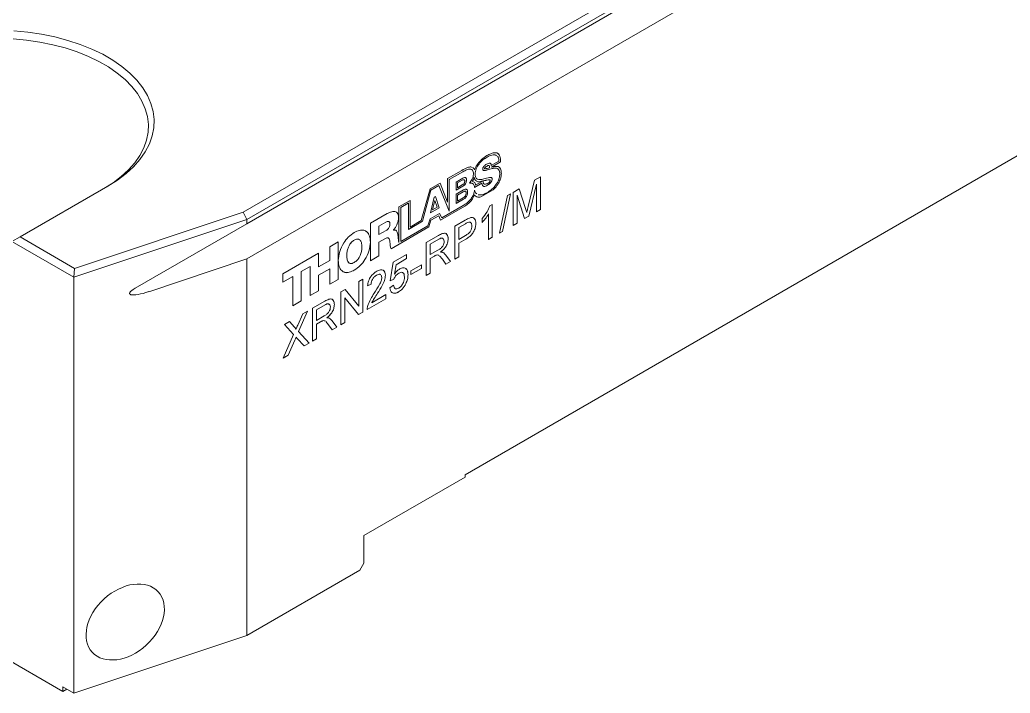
# Model space of a CAD drawing. Header units: millimetres. Extents: x 2 to 278, y 1 to 215.
# Drawn here: x 26.83 to 56.01, y 153.69 to 173.52 of the extents above; entities that cross this region are included whole.
import ezdxf

# ---------------------------------------------------------------- set-up
doc = ezdxf.new("R2010")
doc.units = ezdxf.units.MM

msp = doc.modelspace()

# ---------------------------------------------------------------- linework, layer by layer
at = {"color": 7, "linetype": 'Continuous', "lineweight": 18}
for p, q in [((33.413, 167.852), (65.402, 186.319)), ((65.538, 186.121), (33.517, 167.636)), ((65.538, 185.998), (33.517, 167.513)), ((65.538, 184.959), (33.517, 166.474)), ((39.949, 160.121), (59.107, 171.181)), ((40.946, 169.358), (40.721, 169.228)), ((40.731, 169.179), (40.995, 169.332)), ((40.731, 169.179), (40.995, 169.332)), ((40.995, 169.332), (40.995, 169.332)), ((39.858, 169.084), (39.435, 168.84)), ((39.479, 168.811), (39.884, 169.045)), ((39.48, 168.811), (39.884, 169.044)), ((40.229, 169.099), (40.23, 169.099)), ((40.666, 169.22), (40.671, 169.203)), ((40.721, 169.228), (40.721, 169.228)), ((40.731, 169.179), (40.731, 169.179)), ((39.214, 168.712), (38.918, 168.541)), ((39.435, 168.151), (39.214, 168.712)), ((39.435, 168.151), (39.214, 168.712)), ((39.435, 168.84), (39.435, 168.151)), ((39.479, 167.88), (39.479, 168.811)), ((39.479, 168.811), (39.48, 168.811)), ((39.48, 167.88), (39.48, 168.811)), ((39.685, 168.741), (39.886, 168.857)), ((39.685, 168.499), (39.685, 168.741)), ((39.869, 168.794), (39.729, 168.713)), ((39.869, 168.794), (39.729, 168.713)), ((39.729, 168.713), (39.729, 168.574)), ((39.729, 168.713), (39.729, 168.713)), ((39.729, 168.713), (39.729, 168.574)), ((40.083, 168.709), (40.147, 168.71)), ((40.193, 168.75), (40.168, 168.762)), ((40.168, 168.762), (40.168, 168.762)), ((40.222, 168.883), (40.222, 168.883)), ((40.231, 168.584), (40.447, 168.708)), ((40.231, 168.584), (40.447, 168.708)), ((40.479, 168.773), (40.261, 168.647)), ((40.447, 168.708), (40.447, 168.708)), ((40.479, 168.773), (40.479, 168.773)), ((40.485, 168.774), (40.485, 168.774)), ((41.809, 168.022), (41.995, 168.796)), ((42.053, 168.681), (41.829, 167.733)), ((42.053, 168.681), (41.829, 167.733)), ((41.995, 168.796), (42.171, 168.898)), ((42.053, 167.862), (42.053, 168.681)), ((42.053, 168.681), (42.053, 168.681)), ((42.171, 168.898), (42.171, 167.93)), ((42.171, 168.898), (42.171, 167.93)), ((29.424, 168.618), (26.837, 167.125)), ((38.918, 168.541), (38.66, 167.604)), ((38.693, 167.584), (38.945, 168.502)), ((38.693, 167.584), (38.945, 168.502)), ((38.945, 168.502), (39.174, 168.635)), ((38.945, 168.502), (39.174, 168.634)), ((38.945, 168.502), (38.945, 168.502)), ((39.174, 168.635), (39.174, 168.634)), ((39.174, 168.634), (39.48, 167.88)), ((39.886, 168.615), (39.685, 168.499)), ((39.886, 168.615), (39.685, 168.499)), ((39.685, 168.384), (39.908, 168.512)), ((39.895, 168.453), (39.728, 168.357)), ((39.895, 168.453), (39.728, 168.356)), ((39.729, 168.574), (39.869, 168.655)), ((39.729, 168.574), (39.729, 168.574)), ((40.261, 168.647), (40.261, 168.647)), ((40.418, 168.301), (40.781, 168.511)), ((40.418, 168.301), (40.781, 168.511)), ((40.781, 168.511), (40.781, 168.511)), ((41.293, 168.391), (41.056, 167.287)), ((41.292, 168.391), (41.056, 167.287)), ((41.204, 168.34), (41.293, 168.391)), ((41.365, 168.433), (41.543, 168.536)), ((41.365, 167.465), (41.365, 168.433)), ((41.543, 168.536), (41.73, 167.965)), ((41.543, 168.536), (41.73, 167.965)), ((38.328, 168.201), (38.003, 168.013)), ((38.053, 167.987), (38.278, 168.117)), ((38.053, 167.987), (38.279, 168.117)), ((38.278, 168.117), (38.279, 168.117)), ((38.279, 168.117), (38.279, 167.345)), ((38.328, 167.413), (38.328, 168.201)), ((38.328, 167.413), (38.328, 168.201)), ((39.044, 168.296), (38.931, 167.831)), ((39.059, 168.2), (38.991, 167.92)), ((39.059, 168.2), (38.991, 167.92)), ((39.044, 168.296), (39.079, 168.316)), ((39.124, 167.996), (39.059, 168.2)), ((39.059, 168.2), (39.059, 168.2)), ((39.079, 168.316), (39.188, 167.98)), ((39.079, 168.316), (39.188, 167.98)), ((39.435, 168.151), (39.435, 168.151)), ((39.685, 168.384), (39.685, 168.105)), ((39.908, 168.234), (39.685, 168.105)), ((39.908, 168.234), (39.685, 168.105)), ((39.728, 168.357), (39.728, 168.177)), ((39.728, 168.357), (39.728, 168.356)), ((39.728, 168.356), (39.728, 168.177)), ((39.728, 168.177), (39.895, 168.274)), ((39.728, 168.177), (39.728, 168.177)), ((40.228, 168.367), (40.228, 168.367)), ((40.418, 168.301), (40.418, 168.301)), ((40.967, 167.236), (41.204, 168.34)), ((41.705, 167.662), (41.483, 168.352)), ((41.483, 168.352), (41.483, 167.533)), ((41.483, 168.352), (41.483, 167.533)), ((41.483, 168.352), (41.483, 168.352)), ((28.446, 166.197), (33.413, 167.852)), ((33.413, 167.852), (33.517, 167.636)), ((37.161, 167.527), (37.651, 167.81)), ((38.003, 168.013), (38.002, 166.958)), ((38.053, 166.989), (38.053, 167.987)), ((38.053, 166.989), (38.053, 167.987)), ((38.053, 167.987), (38.053, 167.987)), ((39.198, 167.818), (38.919, 167.657)), ((39.188, 167.98), (38.931, 167.831)), ((39.188, 167.98), (38.931, 167.831)), ((38.991, 167.92), (39.124, 167.996)), ((38.991, 167.92), (38.991, 167.92)), ((39.188, 167.98), (39.188, 167.98)), ((39.263, 167.686), (39.198, 167.818)), ((39.263, 167.686), (39.198, 167.818)), ((39.23, 167.615), (39.945, 168.028)), ((39.23, 167.615), (39.945, 168.028)), ((39.895, 168.051), (39.263, 167.686)), ((39.945, 168.028), (39.945, 168.028)), ((40.645, 167.049), (40.645, 167.804)), ((40.645, 167.804), (40.645, 167.804)), ((40.683, 168.039), (40.752, 168.079)), ((40.752, 168.079), (40.752, 167.111)), ((40.752, 168.079), (40.752, 167.112)), ((41.768, 167.844), (41.768, 167.844)), ((42.171, 167.93), (42.053, 167.862)), ((42.171, 167.93), (42.053, 167.862)), ((42.171, 167.93), (42.171, 167.93)), ((33.517, 167.636), (28.418, 165.936)), ((33.517, 167.513), (30.227, 165.614)), ((33.517, 167.636), (33.517, 167.513)), ((37.161, 166.421), (37.161, 167.527)), ((37.611, 167.557), (37.411, 167.442)), ((37.611, 167.557), (37.411, 167.442)), ((38.279, 167.345), (38.693, 167.584)), ((38.279, 167.345), (38.693, 167.584)), ((38.66, 167.604), (38.328, 167.413)), ((38.693, 167.584), (38.693, 167.584)), ((38.919, 167.657), (38.853, 167.451)), ((38.886, 167.417), (38.943, 167.613)), ((38.886, 167.417), (38.943, 167.613)), ((38.943, 167.613), (39.175, 167.747)), ((38.943, 167.613), (39.175, 167.747)), ((38.943, 167.613), (38.943, 167.613)), ((39.175, 167.747), (39.23, 167.615)), ((39.175, 167.747), (39.175, 167.747)), ((39.263, 167.686), (39.263, 167.686)), ((39.646, 167.44), (39.954, 167.618)), ((39.964, 167.513), (39.764, 167.397)), ((39.964, 167.512), (39.764, 167.397)), ((40.06, 167.56), (40.06, 167.56)), ((40.269, 167.522), (40.269, 167.522)), ((40.452, 167.549), (40.452, 167.664)), ((41.483, 167.533), (41.365, 167.465)), ((41.483, 167.533), (41.365, 167.465)), ((41.483, 167.533), (41.483, 167.533)), ((41.829, 167.733), (41.705, 167.662)), ((41.829, 167.733), (41.705, 167.662)), ((41.829, 167.733), (41.829, 167.733)), ((37.411, 167.442), (37.411, 167.193)), ((37.411, 167.442), (37.411, 167.192)), ((37.411, 167.442), (37.411, 167.442)), ((37.411, 167.192), (37.622, 167.314)), ((38.886, 167.417), (37.77, 166.772)), ((38.886, 167.417), (37.77, 166.772)), ((37.837, 167.329), (37.837, 167.326)), ((37.837, 167.329), (37.837, 167.326)), ((37.837, 167.329), (37.837, 167.329)), ((37.837, 167.326), (37.837, 167.326)), ((38.853, 167.451), (38.053, 166.989)), ((38.328, 167.413), (38.328, 167.413)), ((38.886, 167.417), (38.886, 167.417)), ((39.646, 166.473), (39.646, 167.44)), ((39.764, 167.397), (39.764, 167.05)), ((39.764, 167.397), (39.764, 167.397)), ((39.764, 167.397), (39.764, 167.05)), ((41.056, 167.287), (40.967, 167.236)), ((41.056, 167.287), (40.967, 167.236)), ((41.056, 167.287), (41.056, 167.287)), ((26.837, 167.125), (26.598, 166.987)), ((28.418, 165.936), (26.598, 166.987)), ((26.837, 167.125), (28.446, 166.197)), ((35.962, 166.835), (36.213, 166.98)), ((36.213, 166.98), (36.213, 165.874)), ((36.213, 166.98), (36.213, 165.874)), ((37.16, 166.973), (37.16, 166.973)), ((37.411, 167.193), (37.411, 167.192)), ((37.601, 167.078), (37.411, 166.968)), ((37.601, 167.078), (37.411, 166.968)), ((37.411, 166.968), (37.411, 166.565)), ((37.411, 166.968), (37.411, 166.566)), ((37.411, 166.968), (37.411, 166.968)), ((38.002, 166.958), (38.002, 166.958)), ((38.053, 166.989), (38.053, 166.989)), ((38.807, 166.957), (39.171, 167.166)), ((38.807, 165.989), (38.807, 166.957)), ((39.175, 167.057), (38.926, 166.913)), ((39.175, 167.057), (38.926, 166.913)), ((39.452, 167.068), (39.452, 167.068)), ((39.764, 167.05), (39.966, 167.166)), ((39.969, 167.056), (39.764, 166.938)), ((39.969, 167.056), (39.764, 166.938)), ((39.764, 167.05), (39.764, 167.05)), ((39.764, 166.938), (39.764, 166.541)), ((39.764, 166.938), (39.764, 166.541)), ((39.764, 166.938), (39.764, 166.938)), ((40.752, 167.112), (40.645, 167.05)), ((40.752, 167.111), (40.645, 167.049)), ((40.752, 167.112), (40.752, 167.111)), ((34.584, 166.04), (35.632, 166.645)), ((35.632, 166.645), (35.632, 166.242)), ((35.632, 166.644), (35.632, 166.242)), ((35.962, 166.432), (35.962, 166.835)), ((38.926, 166.913), (38.926, 166.603)), ((38.926, 166.913), (38.926, 166.603)), ((38.926, 166.913), (38.926, 166.913)), ((38.926, 166.603), (39.15, 166.732)), ((39.23, 166.679), (39.23, 166.679)), ((30.628, 165.511), (33.517, 166.474)), ((33.517, 166.474), (33.517, 155.385)), ((35.632, 166.242), (35.962, 166.432)), ((37.411, 166.566), (37.161, 166.421)), ((37.411, 166.565), (37.161, 166.421)), ((37.411, 166.566), (37.411, 166.565)), ((37.744, 165.834), (37.83, 166.38)), ((37.83, 166.38), (38.227, 166.609)), ((38.227, 166.485), (37.917, 166.306)), ((38.227, 166.485), (37.917, 166.306)), ((38.227, 166.609), (38.227, 166.485)), ((38.227, 166.609), (38.227, 166.485)), ((38.227, 166.485), (38.227, 166.485)), ((38.926, 166.603), (38.926, 166.603)), ((39.047, 166.561), (38.926, 166.491)), ((39.047, 166.561), (38.926, 166.491)), ((38.926, 166.491), (38.926, 166.057)), ((38.926, 166.491), (38.926, 166.057)), ((38.926, 166.491), (38.926, 166.491)), ((39.105, 166.59), (39.105, 166.59)), ((39.281, 166.466), (39.199, 166.565)), ((39.385, 166.322), (39.281, 166.466)), ((39.383, 166.588), (39.521, 166.401)), ((39.383, 166.588), (39.521, 166.401)), ((39.521, 166.401), (39.385, 166.322)), ((39.521, 166.401), (39.385, 166.322)), ((39.521, 166.401), (39.521, 166.401)), ((39.764, 166.541), (39.646, 166.473)), ((39.764, 166.541), (39.646, 166.473)), ((39.764, 166.541), (39.764, 166.541)), ((28.446, 166.197), (28.418, 165.936)), ((35.382, 166.252), (35.122, 166.102)), ((35.382, 166.252), (35.122, 166.102)), ((35.122, 166.102), (35.122, 165.244)), ((35.122, 166.102), (35.122, 165.244)), ((35.122, 166.102), (35.122, 166.102)), ((35.382, 165.394), (35.382, 166.252)), ((35.382, 166.252), (35.382, 166.252)), ((35.632, 166.242), (35.632, 166.242)), ((35.962, 166.184), (35.632, 165.994)), ((35.962, 166.184), (35.632, 165.994)), ((35.962, 165.729), (35.962, 166.184)), ((35.962, 166.184), (35.962, 166.184)), ((37.917, 166.306), (37.875, 166.031)), ((37.917, 166.306), (37.875, 166.031)), ((37.917, 166.306), (37.917, 166.306)), ((37.994, 166.053), (37.994, 166.053)), ((38.356, 166.125), (38.668, 166.305)), ((38.668, 166.193), (38.356, 166.014)), ((38.668, 166.193), (38.356, 166.014)), ((38.356, 166.014), (38.356, 166.125)), ((38.668, 166.305), (38.668, 166.193)), ((38.668, 166.305), (38.668, 166.193)), ((38.668, 166.193), (38.668, 166.193)), ((38.926, 166.057), (38.807, 165.989)), ((38.926, 166.057), (38.807, 165.989)), ((38.926, 166.057), (38.926, 166.057)), ((28.418, 153.686), (28.418, 165.936)), ((34.584, 165.792), (34.584, 166.04)), ((34.871, 165.957), (34.584, 165.792)), ((34.871, 165.957), (34.584, 165.792)), ((34.871, 165.099), (34.871, 165.957)), ((34.871, 165.957), (34.871, 165.957)), ((35.632, 165.994), (35.632, 165.538)), ((35.632, 165.994), (35.632, 165.538)), ((35.632, 165.994), (35.632, 165.994)), ((36.213, 165.874), (35.962, 165.729)), ((36.213, 165.874), (35.962, 165.729)), ((36.213, 165.874), (36.213, 165.874)), ((36.82, 165.809), (36.938, 165.877)), ((36.82, 165.087), (36.82, 165.809)), ((36.938, 165.877), (36.938, 164.909)), ((36.938, 165.877), (36.938, 164.909)), ((37.344, 166), (37.344, 166)), ((37.496, 165.931), (37.482, 165.994)), ((37.604, 165.995), (37.604, 165.995)), ((37.851, 165.883), (37.744, 165.834)), ((37.851, 165.883), (37.744, 165.834)), ((37.851, 165.883), (37.851, 165.883)), ((37.875, 166.031), (37.875, 166.031)), ((38.27, 166.011), (38.27, 166.01)), ((35.632, 165.538), (35.382, 165.394)), ((35.632, 165.538), (35.382, 165.394)), ((35.632, 165.538), (35.632, 165.538)), ((36.293, 165.505), (36.418, 165.577)), ((36.293, 164.537), (36.293, 165.505)), ((36.418, 165.577), (36.82, 165.087)), ((36.418, 165.577), (36.819, 165.087)), ((37.185, 165.735), (37.077, 165.685)), ((37.185, 165.734), (37.077, 165.685)), ((37.185, 165.735), (37.185, 165.734)), ((37.733, 165.629), (37.84, 165.703)), ((37.993, 165.506), (37.993, 165.506)), ((38.206, 165.747), (38.206, 165.747)), ((35.122, 165.244), (34.871, 165.099)), ((35.122, 165.244), (34.871, 165.099)), ((35.122, 165.244), (35.122, 165.244)), ((35.455, 165.021), (35.818, 165.231)), ((36.813, 164.837), (36.411, 165.328)), ((36.411, 165.328), (36.411, 164.605)), ((36.411, 165.328), (36.411, 164.605)), ((36.411, 165.328), (36.411, 165.328)), ((37.615, 165.3), (37.067, 164.984)), ((37.615, 165.3), (37.067, 164.984)), ((37.205, 165.187), (37.615, 165.424)), ((37.205, 165.188), (37.205, 165.187)), ((37.371, 165.463), (37.371, 165.463)), ((37.615, 165.424), (37.615, 165.3)), ((37.615, 165.424), (37.615, 165.3)), ((37.615, 165.3), (37.615, 165.3)), ((35.309, 164.937), (35.043, 164.335)), ((35.309, 164.937), (35.043, 164.335)), ((35.165, 164.854), (35.309, 164.937)), ((35.455, 164.053), (35.455, 165.021)), ((35.823, 165.122), (35.573, 164.978)), ((35.823, 165.122), (35.573, 164.978)), ((35.573, 164.978), (35.573, 164.668)), ((35.573, 164.978), (35.573, 164.978)), ((35.573, 164.978), (35.573, 164.667)), ((36.099, 165.132), (36.1, 165.132)), ((36.938, 164.909), (36.813, 164.837)), ((36.938, 164.909), (36.813, 164.837)), ((36.819, 165.087), (36.82, 165.087)), ((36.938, 164.909), (36.938, 164.909)), ((34.632, 164.546), (34.775, 164.629)), ((34.775, 164.629), (34.921, 164.468)), ((34.775, 164.629), (34.921, 164.468)), ((35.019, 164.524), (35.165, 164.854)), ((35.573, 164.667), (35.798, 164.797)), ((35.573, 164.668), (35.573, 164.667)), ((35.694, 164.626), (35.573, 164.556)), ((35.694, 164.626), (35.573, 164.556)), ((35.752, 164.655), (35.752, 164.655)), ((35.928, 164.531), (35.846, 164.629)), ((35.877, 164.744), (35.877, 164.744)), ((36.031, 164.653), (36.168, 164.465)), ((36.031, 164.653), (36.168, 164.465)), ((36.411, 164.605), (36.293, 164.537)), ((36.411, 164.605), (36.293, 164.537)), ((36.411, 164.605), (36.411, 164.605)), ((34.899, 164.253), (34.632, 164.546)), ((34.964, 164.401), (34.965, 164.401)), ((35.043, 164.335), (35.352, 163.994)), ((35.043, 164.335), (35.352, 163.994)), ((35.043, 164.335), (35.043, 164.335)), ((35.573, 164.556), (35.573, 164.121)), ((35.573, 164.556), (35.573, 164.122)), ((35.573, 164.556), (35.573, 164.556)), ((36.033, 164.387), (35.928, 164.531)), ((36.168, 164.465), (36.033, 164.387)), ((36.168, 164.465), (36.033, 164.387)), ((36.168, 164.465), (36.168, 164.465)), ((34.589, 163.554), (34.899, 164.253)), ((34.932, 164.085), (34.734, 163.637)), ((34.932, 164.085), (34.734, 163.637)), ((34.971, 164.174), (34.971, 164.174)), ((35.21, 163.912), (35.006, 164.136)), ((35.573, 164.122), (35.455, 164.053)), ((35.573, 164.121), (35.455, 164.053)), ((35.573, 164.122), (35.573, 164.121)), ((35.352, 163.994), (35.21, 163.912)), ((35.352, 163.994), (35.21, 163.912)), ((35.352, 163.994), (35.352, 163.994)), ((34.734, 163.637), (34.589, 163.554)), ((34.734, 163.637), (34.59, 163.554)), ((34.734, 163.637), (34.734, 163.637)), ((36.967, 158.331), (39.949, 160.052)), ((39.949, 160.052), (39.949, 160.121)), ((36.967, 157.515), (36.967, 158.331)), ((33.517, 155.385), (36.847, 157.308)), ((36.847, 157.308), (36.967, 157.515)), ((28.095, 153.734), (25.011, 155.514)), ((33.517, 155.385), (28.418, 153.686)), ((28.095, 153.872), (28.418, 153.686)), ((28.095, 153.734), (28.095, 153.872)), ((28.214, 153.803), (28.095, 153.734))]:
    msp.add_line(p, q, dxfattribs=at)
at = {"color": 7, "linetype": 'Continuous', "lineweight": 18, "flags": 128}
for points in [[(26.652, 173.19), (27.065, 173.153), (27.47, 173.094), (27.865, 173.014), (28.245, 172.914), (28.609, 172.795), (28.952, 172.658), (29.273, 172.503), (29.568, 172.333), (29.836, 172.148), (30.074, 171.949), (30.28, 171.74), (30.453, 171.52), (30.591, 171.292), (30.693, 171.058), (30.758, 170.82), (30.787, 170.579), (30.777, 170.338), (30.73, 170.099), (30.647, 169.862), (30.526, 169.631), (30.371, 169.407), (30.181, 169.192), (29.959, 168.988), (29.706, 168.796), (29.424, 168.618)], [(29.304, 168.549), (29.576, 168.721), (29.82, 168.906), (30.034, 169.102), (30.217, 169.31), (30.367, 169.525), (30.482, 169.748), (30.563, 169.976), (30.608, 170.207), (30.617, 170.439), (30.59, 170.671), (30.527, 170.9), (30.429, 171.126), (30.296, 171.345), (30.129, 171.557), (29.931, 171.759), (29.701, 171.95), (29.443, 172.129), (29.158, 172.293), (28.849, 172.442), (28.518, 172.574), (28.168, 172.689), (27.802, 172.785), (27.422, 172.862), (27.031, 172.919), (26.633, 172.955)]]:
    msp.add_lwpolyline(points, dxfattribs=at)
at = {"color": 7, "linetype": 'Continuous', "lineweight": 18}
msp.add_ellipse((30.628, 165.65), major_axis=(0.565, 0.199), ratio=0.218403, start_param=2.279454, end_param=4.635649, dxfattribs=at)
msp.add_ellipse((29.936, 155.782), major_axis=(0.973, 0.89), ratio=0.697943, dxfattribs=at)
for points, knots in [([(40.995, 169.332), (40.994, 169.364), (40.993, 169.432), (40.971, 169.525), (40.924, 169.585), (40.861, 169.607), (40.791, 169.604), (40.7, 169.577), (40.633, 169.541), (40.596, 169.521)], [0, 0, 0, 0, 0.136964, 0.287336, 0.447788, 0.553573, 0.675424, 0.821486, 1, 1, 1, 1]), ([(40.995, 169.332), (40.994, 169.364), (40.993, 169.432), (40.97, 169.523), (40.935, 169.578), (40.903, 169.588), (40.898, 169.59)], [0, 0, 0, 0, 0.285814, 0.599606, 0.934434, 1, 1, 1, 1]), ([(40.596, 169.521), (40.543, 169.486), (40.448, 169.424), (40.337, 169.297), (40.268, 169.189), (40.242, 169.127), (40.23, 169.099)], [0, 0, 0, 0, 0.370413, 0.659867, 0.84661, 1, 1, 1, 1]), ([(40.247, 168.972), (40.248, 168.998), (40.251, 169.049), (40.284, 169.155), (40.36, 169.279), (40.475, 169.397), (40.558, 169.451), (40.6, 169.478)], [0, 0, 0, 0, 0.134679, 0.257286, 0.494977, 0.745543, 1, 1, 1, 1]), ([(40.247, 168.972), (40.248, 168.998), (40.251, 169.049), (40.284, 169.155), (40.36, 169.279), (40.476, 169.397), (40.558, 169.451), (40.6, 169.478)], [0, 0, 0, 0, 0.134679, 0.257286, 0.494977, 0.745543, 1, 1, 1, 1]), ([(40.581, 169.267), (40.556, 169.25), (40.519, 169.225), (40.484, 169.173), (40.474, 169.142), (40.473, 169.127), (40.472, 169.119)], [0, 0, 0, 0, 0.508339, 0.744846, 0.865693, 1, 1, 1, 1]), ([(40.721, 169.228), (40.721, 169.238), (40.72, 169.258), (40.712, 169.279), (40.697, 169.293), (40.672, 169.3), (40.632, 169.293), (40.599, 169.276), (40.581, 169.267)], [0, 0, 0, 0, 0.13742, 0.258595, 0.373661, 0.490016, 0.737396, 1, 1, 1, 1]), ([(40.6, 169.478), (40.647, 169.501), (40.739, 169.546), (40.838, 169.551), (40.874, 169.522), (40.881, 169.517)], [0, 0, 0, 0, 0.4601065, 0.894331, 1, 1, 1, 1]), ([(40.6, 169.478), (40.647, 169.501), (40.739, 169.546), (40.838, 169.551), (40.874, 169.522), (40.881, 169.516)], [0, 0, 0, 0, 0.4601065, 0.894331, 1, 1, 1, 1]), ([(40.721, 169.228), (40.721, 169.238), (40.72, 169.258), (40.711, 169.279), (40.7, 169.291), (40.69, 169.294), (40.687, 169.294)], [0, 0, 0, 0, 0.315482, 0.593671, 0.857835, 1, 1, 1, 1]), ([(40.905, 169.499), (40.917, 169.482), (40.941, 169.444), (40.945, 169.388), (40.946, 169.358)], [0, 0, 0, 0, 0.473572, 1, 1, 1, 1]), ([(40.158, 169.17), (40.147, 169.176), (40.111, 169.196), (40.002, 169.16), (39.912, 169.113), (39.858, 169.084)], [0, 0, 0, 0, 0.140842, 0.478368, 1, 1, 1, 1]), ([(39.884, 169.044), (39.922, 169.065), (39.994, 169.105), (40.082, 169.126), (40.139, 169.115), (40.172, 169.088), (40.194, 169.042), (40.196, 168.998), (40.197, 168.975)], [0, 0, 0, 0, 0.2596133, 0.5042935, 0.6194949, 0.734392, 0.8575073, 1, 1, 1, 1]), ([(39.884, 169.045), (39.922, 169.065), (39.995, 169.106), (40.081, 169.125), (40.132, 169.118), (40.147, 169.105), (40.152, 169.101)], [0, 0, 0, 0, 0.38735, 0.75242, 0.924304, 1, 1, 1, 1]), ([(40.197, 168.975), (40.195, 168.95), (40.191, 168.901), (40.155, 168.804), (40.111, 168.745), (40.083, 168.709)], [0, 0, 0, 0, 0.284663, 0.559152, 1, 1, 1, 1]), ([(40.23, 169.099), (40.22, 169.121), (40.208, 169.15), (40.183, 169.159), (40.177, 169.161)], [0, 0, 0, 0, 0.780747, 1, 1, 1, 1]), ([(40.229, 169.099), (40.22, 169.121), (40.208, 169.15), (40.182, 169.159), (40.177, 169.161)], [0, 0, 0, 0, 0.780747, 1, 1, 1, 1]), ([(40.317, 168.827), (40.315, 168.828), (40.297, 168.83), (40.275, 168.856), (40.25, 168.903), (40.248, 168.948), (40.247, 168.972)], [0, 0, 0, 0, 0.040742, 0.336437, 0.647045, 1, 1, 1, 1]), ([(40.5, 168.831), (40.466, 168.823), (40.398, 168.808), (40.32, 168.817), (40.274, 168.855), (40.251, 168.903), (40.248, 168.948), (40.247, 168.972)], [0, 0, 0, 0, 0.281262, 0.550865, 0.689312, 0.834742, 1, 1, 1, 1]), ([(40.472, 169.119), (40.474, 169.111), (40.476, 169.093), (40.503, 169.077), (40.587, 169.089), (40.665, 169.114), (40.723, 169.133)], [0, 0, 0, 0, 0.080263, 0.164107, 0.382413, 1, 1, 1, 1]), ([(40.492, 169.085), (40.493, 169.085), (40.507, 169.074), (40.59, 169.095), (40.667, 169.117), (40.723, 169.133)], [0, 0, 0, 0, 0.009084, 0.267876, 1, 1, 1, 1]), ([(40.521, 169.145), (40.521, 169.146), (40.521, 169.147), (40.522, 169.149), (40.525, 169.153), (40.534, 169.164), (40.559, 169.186), (40.582, 169.2), (40.598, 169.211)], [0, 0, 0, 0, 0.01741, 0.036526, 0.058712, 0.147402, 0.41052, 1, 1, 1, 1]), ([(40.521, 169.145), (40.521, 169.145), (40.521, 169.147), (40.522, 169.149), (40.525, 169.153), (40.534, 169.164), (40.559, 169.185), (40.582, 169.2), (40.599, 169.211)], [0, 0, 0, 0, 0.01741, 0.036526, 0.058712, 0.147402, 0.41052, 1, 1, 1, 1]), ([(40.674, 169.162), (40.649, 169.155), (40.608, 169.144), (40.563, 169.131), (40.539, 169.128), (40.528, 169.129), (40.522, 169.135), (40.521, 169.142), (40.521, 169.145)], [0, 0, 0, 0, 0.449122, 0.734077, 0.826997, 0.895061, 0.948104, 1, 1, 1, 1]), ([(40.529, 169.13), (40.529, 169.13), (40.526, 169.131), (40.522, 169.135), (40.521, 169.142), (40.521, 169.145)], [0, 0, 0, 0, 0.08299, 0.546507, 1, 1, 1, 1]), ([(40.974, 168.99), (40.971, 168.946), (40.965, 168.863), (40.91, 168.729), (40.827, 168.609), (40.719, 168.504), (40.639, 168.453), (40.597, 168.427)], [0, 0, 0, 0, 0.202997, 0.380347, 0.554846, 0.771411, 1, 1, 1, 1]), ([(40.598, 169.211), (40.607, 169.215), (40.622, 169.223), (40.641, 169.23), (40.655, 169.231), (40.66, 169.226), (40.661, 169.224)], [0, 0, 0, 0, 0.374154, 0.658985, 0.881167, 1, 1, 1, 1]), ([(40.599, 169.211), (40.607, 169.215), (40.622, 169.223), (40.641, 169.229), (40.655, 169.231), (40.66, 169.226), (40.661, 169.224)], [0, 0, 0, 0, 0.374154, 0.658985, 0.881167, 1, 1, 1, 1]), ([(40.671, 169.203), (40.672, 169.196), (40.674, 169.183), (40.674, 169.169), (40.674, 169.162)], [0, 0, 0, 0, 0.517445, 1, 1, 1, 1]), ([(40.723, 169.133), (40.758, 169.14), (40.826, 169.155), (40.91, 169.144), (40.966, 169.088), (40.971, 169.024), (40.974, 168.99)], [0, 0, 0, 0, 0.283784, 0.553722, 0.762442, 1, 1, 1, 1]), ([(40.723, 169.133), (40.758, 169.141), (40.824, 169.158), (40.878, 169.142), (40.904, 169.135)], [0, 0, 0, 0, 0.537549, 1, 1, 1, 1]), ([(40.737, 169.18), (40.736, 169.18), (40.734, 169.179), (40.732, 169.179), (40.731, 169.179)], [0, 0, 0, 0, 0.558105, 1, 1, 1, 1]), ([(41.019, 168.995), (41.018, 169.03), (41.015, 169.096), (40.981, 169.166), (40.922, 169.202), (40.838, 169.205), (40.773, 169.189), (40.737, 169.18)], [0, 0, 0, 0, 0.208194, 0.382385, 0.547555, 0.757629, 1, 1, 1, 1]), ([(40.781, 168.511), (40.819, 168.551), (40.891, 168.629), (40.967, 168.763), (41.012, 168.889), (41.017, 168.959), (41.019, 168.995)], [0, 0, 0, 0, 0.297719, 0.573978, 0.78468, 1, 1, 1, 1]), ([(40.781, 168.511), (40.819, 168.551), (40.891, 168.629), (40.967, 168.763), (41.012, 168.889), (41.017, 168.959), (41.019, 168.995)], [0, 0, 0, 0, 0.297719, 0.573978, 0.78468, 1, 1, 1, 1]), ([(41.019, 168.995), (41.017, 169.03), (41.014, 169.095), (40.984, 169.163), (40.951, 169.18), (40.937, 169.187)], [0, 0, 0, 0, 0.4107086, 0.7543409, 1, 1, 1, 1]), ([(39.943, 168.767), (39.943, 168.775), (39.941, 168.791), (39.931, 168.806), (39.914, 168.811), (39.893, 168.807), (39.877, 168.799), (39.869, 168.794)], [0, 0, 0, 0, 0.210866, 0.389596, 0.561335, 0.77364, 1, 1, 1, 1]), ([(39.931, 168.802), (39.931, 168.803), (39.927, 168.808), (39.914, 168.81), (39.893, 168.807), (39.877, 168.799), (39.869, 168.794)], [0, 0, 0, 0, 0.039953, 0.310066, 0.64398, 1, 1, 1, 1]), ([(39.869, 168.655), (39.878, 168.661), (39.898, 168.674), (39.92, 168.699), (39.934, 168.724), (39.942, 168.746), (39.943, 168.759), (39.943, 168.767)], [0, 0, 0, 0, 0.263178, 0.536223, 0.679634, 0.829867, 1, 1, 1, 1]), ([(39.886, 168.857), (39.901, 168.864), (39.93, 168.879), (39.963, 168.875), (39.981, 168.855), (39.99, 168.83), (39.991, 168.808), (39.992, 168.796)], [0, 0, 0, 0, 0.262638, 0.514536, 0.654613, 0.812515, 1, 1, 1, 1]), ([(39.992, 168.796), (39.991, 168.781), (39.989, 168.752), (39.972, 168.707), (39.948, 168.668), (39.918, 168.637), (39.896, 168.622), (39.886, 168.615)], [0, 0, 0, 0, 0.233634, 0.429534, 0.609083, 0.811503, 1, 1, 1, 1]), ([(39.992, 168.796), (39.991, 168.781), (39.989, 168.752), (39.972, 168.707), (39.947, 168.669), (39.918, 168.637), (39.896, 168.622), (39.886, 168.615)], [0, 0, 0, 0, 0.233634, 0.429534, 0.609083, 0.811503, 1, 1, 1, 1]), ([(39.972, 168.863), (39.975, 168.861), (39.983, 168.853), (39.99, 168.83), (39.991, 168.808), (39.992, 168.796)], [0, 0, 0, 0, 0.182432, 0.556202, 1, 1, 1, 1]), ([(40.083, 168.709), (40.106, 168.712), (40.149, 168.717), (40.195, 168.688), (40.223, 168.642), (40.228, 168.604), (40.231, 168.584)], [0, 0, 0, 0, 0.285153, 0.557728, 0.774206, 1, 1, 1, 1]), ([(40.168, 168.762), (40.181, 168.783), (40.204, 168.822), (40.216, 168.863), (40.222, 168.883)], [0, 0, 0, 0, 0.531692, 1, 1, 1, 1]), ([(40.168, 168.762), (40.181, 168.783), (40.204, 168.822), (40.216, 168.863), (40.222, 168.883)], [0, 0, 0, 0, 0.531692, 1, 1, 1, 1]), ([(40.261, 168.647), (40.258, 168.666), (40.252, 168.704), (40.231, 168.733), (40.215, 168.74), (40.212, 168.741)], [0, 0, 0, 0, 0.44899, 0.892911, 1, 1, 1, 1]), ([(40.261, 168.647), (40.258, 168.666), (40.253, 168.704), (40.231, 168.733), (40.215, 168.74), (40.212, 168.741)], [0, 0, 0, 0, 0.44899, 0.892911, 1, 1, 1, 1]), ([(40.222, 168.883), (40.226, 168.852), (40.231, 168.805), (40.262, 168.787), (40.273, 168.781)], [0, 0, 0, 0, 0.64159, 1, 1, 1, 1]), ([(40.289, 168.768), (40.292, 168.766), (40.328, 168.737), (40.385, 168.75), (40.436, 168.762)], [0, 0, 0, 0, 0.08983, 1, 1, 1, 1]), ([(40.289, 168.768), (40.293, 168.766), (40.329, 168.737), (40.385, 168.75), (40.436, 168.762)], [0, 0, 0, 0, 0.08983, 1, 1, 1, 1]), ([(40.436, 168.762), (40.444, 168.764), (40.458, 168.768), (40.472, 168.772), (40.479, 168.773)], [0, 0, 0, 0, 0.55694, 1, 1, 1, 1]), ([(40.436, 168.762), (40.444, 168.764), (40.458, 168.768), (40.473, 168.771), (40.479, 168.773)], [0, 0, 0, 0, 0.55694, 1, 1, 1, 1]), ([(40.447, 168.708), (40.449, 168.69), (40.452, 168.656), (40.473, 168.622), (40.507, 168.609), (40.555, 168.618), (40.591, 168.637), (40.611, 168.648)], [0, 0, 0, 0, 0.210708, 0.385024, 0.548448, 0.756707, 1, 1, 1, 1]), ([(40.501, 168.691), (40.498, 168.696), (40.484, 168.715), (40.484, 168.749), (40.485, 168.774)], [0, 0, 0, 0, 0.226406, 1, 1, 1, 1]), ([(40.485, 168.774), (40.533, 168.785), (40.598, 168.799), (40.666, 168.809), (40.681, 168.803), (40.684, 168.802)], [0, 0, 0, 0, 0.716843, 0.959157, 1, 1, 1, 1]), ([(40.485, 168.774), (40.534, 168.786), (40.599, 168.801), (40.667, 168.807), (40.687, 168.802), (40.691, 168.798), (40.692, 168.795), (40.692, 168.792), (40.692, 168.791)], [0, 0, 0, 0, 0.664568, 0.889211, 0.957686, 0.973941, 0.987622, 1, 1, 1, 1]), ([(40.57, 168.684), (40.56, 168.681), (40.541, 168.677), (40.518, 168.68), (40.501, 168.689), (40.485, 168.716), (40.485, 168.749), (40.485, 168.774)], [0, 0, 0, 0, 0.198373, 0.356661, 0.48918, 0.610042, 1, 1, 1, 1]), ([(40.749, 168.83), (40.748, 168.839), (40.746, 168.858), (40.72, 168.88), (40.636, 168.874), (40.558, 168.849), (40.5, 168.831)], [0, 0, 0, 0, 0.089597, 0.178615, 0.397079, 1, 1, 1, 1]), ([(40.692, 168.791), (40.691, 168.785), (40.688, 168.772), (40.681, 168.754), (40.67, 168.738), (40.655, 168.721), (40.633, 168.706), (40.604, 168.693), (40.582, 168.687), (40.57, 168.684)], [0, 0, 0, 0, 0.105866, 0.200197, 0.290612, 0.387171, 0.541966, 0.742417, 1, 1, 1, 1]), ([(40.61, 168.648), (40.627, 168.659), (40.66, 168.679), (40.705, 168.722), (40.734, 168.766), (40.747, 168.803), (40.748, 168.821), (40.749, 168.83)], [0, 0, 0, 0, 0.2770565, 0.534545, 0.7638483, 0.8771022, 1, 1, 1, 1]), ([(40.611, 168.648), (40.627, 168.659), (40.66, 168.679), (40.705, 168.722), (40.734, 168.766), (40.747, 168.803), (40.748, 168.821), (40.749, 168.83)], [0, 0, 0, 0, 0.2770565, 0.534545, 0.7638483, 0.8771022, 1, 1, 1, 1]), ([(40.749, 168.83), (40.748, 168.839), (40.745, 168.858), (40.733, 168.872), (40.722, 168.872), (40.719, 168.872)], [0, 0, 0, 0, 0.423701, 0.844662, 1, 1, 1, 1]), ([(40.229, 168.5), (40.223, 168.464), (40.211, 168.397), (40.161, 168.293), (40.09, 168.199), (39.999, 168.116), (39.931, 168.073), (39.895, 168.051)], [0, 0, 0, 0, 0.192428, 0.364898, 0.537621, 0.757448, 1, 1, 1, 1]), ([(39.971, 168.458), (39.97, 168.46), (39.965, 168.468), (39.949, 168.471), (39.924, 168.468), (39.905, 168.458), (39.895, 168.453)], [0, 0, 0, 0, 0.0775225, 0.3416001, 0.6615179, 1, 1, 1, 1]), ([(39.984, 168.414), (39.983, 168.425), (39.982, 168.445), (39.969, 168.464), (39.95, 168.472), (39.924, 168.468), (39.905, 168.458), (39.895, 168.453)], [0, 0, 0, 0, 0.219171, 0.402032, 0.573212, 0.780589, 1, 1, 1, 1]), ([(39.895, 168.274), (39.906, 168.281), (39.929, 168.297), (39.956, 168.329), (39.973, 168.36), (39.982, 168.387), (39.983, 168.405), (39.984, 168.414)], [0, 0, 0, 0, 0.255403, 0.523999, 0.668505, 0.822947, 1, 1, 1, 1]), ([(39.908, 168.512), (39.925, 168.521), (39.957, 168.537), (39.994, 168.531), (40.014, 168.508), (40.024, 168.479), (40.025, 168.454), (40.026, 168.44)], [0, 0, 0, 0, 0.258004, 0.507896, 0.648867, 0.809076, 1, 1, 1, 1]), ([(40.026, 168.44), (40.025, 168.422), (40.023, 168.389), (40.004, 168.338), (39.977, 168.294), (39.944, 168.258), (39.92, 168.241), (39.908, 168.234)], [0, 0, 0, 0, 0.237889, 0.435826, 0.615004, 0.814865, 1, 1, 1, 1]), ([(40.026, 168.44), (40.024, 168.422), (40.023, 168.389), (40.004, 168.338), (39.977, 168.294), (39.944, 168.258), (39.92, 168.242), (39.908, 168.234)], [0, 0, 0, 0, 0.237889, 0.435826, 0.615004, 0.814865, 1, 1, 1, 1]), ([(40.002, 168.519), (40.006, 168.516), (40.015, 168.506), (40.024, 168.479), (40.025, 168.454), (40.026, 168.44)], [0, 0, 0, 0, 0.213519, 0.572361, 1, 1, 1, 1]), ([(40.3, 168.389), (40.289, 168.395), (40.252, 168.415), (40.238, 168.465), (40.229, 168.5)], [0, 0, 0, 0, 0.302104, 1, 1, 1, 1]), ([(40.3, 168.389), (40.289, 168.395), (40.252, 168.414), (40.238, 168.465), (40.229, 168.5)], [0, 0, 0, 0, 0.302104, 1, 1, 1, 1]), ([(40.597, 168.427), (40.549, 168.402), (40.456, 168.354), (40.376, 168.361), (40.337, 168.365)], [0, 0, 0, 0, 0.518937, 1, 1, 1, 1]), ([(40.493, 168.618), (40.497, 168.616), (40.513, 168.608), (40.555, 168.619), (40.591, 168.638), (40.61, 168.648)], [0, 0, 0, 0, 0.128761, 0.530583, 1, 1, 1, 1]), ([(39.945, 168.028), (39.98, 168.052), (40.048, 168.098), (40.132, 168.189), (40.195, 168.28), (40.217, 168.339), (40.228, 168.367)], [0, 0, 0, 0, 0.310425, 0.600069, 0.808012, 1, 1, 1, 1]), ([(39.945, 168.028), (39.98, 168.052), (40.048, 168.098), (40.132, 168.189), (40.195, 168.28), (40.217, 168.339), (40.228, 168.367)], [0, 0, 0, 0, 0.310425, 0.600069, 0.808012, 1, 1, 1, 1]), ([(40.228, 168.367), (40.237, 168.352), (40.255, 168.32), (40.317, 168.289), (40.378, 168.296), (40.418, 168.301)], [0, 0, 0, 0, 0.226793, 0.489301, 1, 1, 1, 1]), ([(40.286, 168.31), (40.291, 168.307), (40.327, 168.285), (40.376, 168.294), (40.418, 168.301)], [0, 0, 0, 0, 0.1598109, 1, 1, 1, 1]), ([(37.651, 167.81), (37.698, 167.833), (37.788, 167.878), (37.893, 167.879), (37.952, 167.836), (37.983, 167.778), (37.986, 167.722), (37.988, 167.693)], [0, 0, 0, 0, 0.288451, 0.557374, 0.694678, 0.838281, 1, 1, 1, 1]), ([(37.949, 167.833), (37.96, 167.816), (37.984, 167.779), (37.986, 167.723), (37.988, 167.693)], [0, 0, 0, 0, 0.470334, 1, 1, 1, 1]), ([(40.645, 167.804), (40.612, 167.753), (40.552, 167.661), (40.482, 167.584), (40.451, 167.549)], [0, 0, 0, 0, 0.559686, 1, 1, 1, 1]), ([(40.452, 167.664), (40.504, 167.728), (40.597, 167.843), (40.657, 167.979), (40.683, 168.039)], [0, 0, 0, 0, 0.5604274, 1, 1, 1, 1]), ([(40.645, 167.804), (40.612, 167.753), (40.552, 167.661), (40.482, 167.584), (40.452, 167.549)], [0, 0, 0, 0, 0.559686, 1, 1, 1, 1]), ([(41.73, 167.965), (41.737, 167.942), (41.75, 167.902), (41.762, 167.862), (41.768, 167.844)], [0, 0, 0, 0, 0.560002, 1, 1, 1, 1]), ([(41.73, 167.965), (41.737, 167.942), (41.75, 167.902), (41.762, 167.862), (41.768, 167.844)], [0, 0, 0, 0, 0.560002, 1, 1, 1, 1]), ([(41.768, 167.844), (41.775, 167.877), (41.789, 167.936), (41.803, 167.996), (41.809, 168.022)], [0, 0, 0, 0, 0.559997, 1, 1, 1, 1]), ([(37.7, 167.578), (37.698, 167.579), (37.685, 167.585), (37.653, 167.578), (37.625, 167.564), (37.611, 167.557)], [0, 0, 0, 0, 0.120594, 0.538348, 1, 1, 1, 1]), ([(37.737, 167.511), (37.736, 167.524), (37.735, 167.55), (37.718, 167.574), (37.69, 167.584), (37.654, 167.579), (37.626, 167.565), (37.611, 167.557)], [0, 0, 0, 0, 0.197029, 0.371432, 0.543408, 0.760308, 1, 1, 1, 1]), ([(37.988, 167.693), (37.986, 167.659), (37.982, 167.591), (37.947, 167.489), (37.898, 167.398), (37.858, 167.352), (37.837, 167.329)], [0, 0, 0, 0, 0.282913, 0.557634, 0.773566, 1, 1, 1, 1]), ([(37.988, 167.693), (37.986, 167.659), (37.981, 167.592), (37.947, 167.489), (37.898, 167.398), (37.858, 167.352), (37.837, 167.329)], [0, 0, 0, 0, 0.282913, 0.557634, 0.773566, 1, 1, 1, 1]), ([(39.954, 167.618), (39.977, 167.632), (40.018, 167.655), (40.06, 167.673), (40.078, 167.681)], [0, 0, 0, 0, 0.560101, 1, 1, 1, 1]), ([(40.06, 167.56), (40.042, 167.553), (40.01, 167.54), (39.978, 167.521), (39.964, 167.513)], [0, 0, 0, 0, 0.559585, 1, 1, 1, 1]), ([(40.06, 167.56), (40.043, 167.552), (40.011, 167.54), (39.978, 167.521), (39.964, 167.512)], [0, 0, 0, 0, 0.559585, 1, 1, 1, 1]), ([(40.269, 167.522), (40.267, 167.489), (40.263, 167.422), (40.225, 167.311), (40.16, 167.201), (40.067, 167.117), (40.002, 167.077), (39.969, 167.056)], [0, 0, 0, 0, 0.18684, 0.373475, 0.559385, 0.779336, 1, 1, 1, 1]), ([(40.269, 167.522), (40.267, 167.489), (40.263, 167.422), (40.225, 167.312), (40.16, 167.201), (40.067, 167.117), (40.002, 167.077), (39.969, 167.056)], [0, 0, 0, 0, 0.18684, 0.373475, 0.559385, 0.779336, 1, 1, 1, 1]), ([(40.099, 167.558), (40.098, 167.559), (40.088, 167.565), (40.073, 167.562), (40.06, 167.56)], [0, 0, 0, 0, 0.115388, 1, 1, 1, 1]), ([(40.151, 167.45), (40.15, 167.469), (40.147, 167.506), (40.127, 167.543), (40.097, 167.564), (40.073, 167.561), (40.06, 167.56)], [0, 0, 0, 0, 0.280261, 0.560078, 0.78015, 1, 1, 1, 1]), ([(40.078, 167.681), (40.108, 167.69), (40.169, 167.708), (40.231, 167.669), (40.264, 167.603), (40.267, 167.549), (40.269, 167.522)], [0, 0, 0, 0, 0.280013, 0.55891, 0.779396, 1, 1, 1, 1]), ([(40.23, 167.66), (40.242, 167.641), (40.264, 167.604), (40.267, 167.549), (40.269, 167.522)], [0, 0, 0, 0, 0.499865, 1, 1, 1, 1]), ([(36.214, 166.428), (36.223, 166.515), (36.239, 166.684), (36.355, 166.936), (36.512, 167.135), (36.625, 167.212), (36.685, 167.252)], [0, 0, 0, 0, 0.2841554, 0.5486617, 0.7613659, 1, 1, 1, 1]), ([(36.685, 167.252), (36.737, 167.278), (36.835, 167.327), (36.965, 167.33), (37.07, 167.274), (37.143, 167.155), (37.154, 167.035), (37.16, 166.973)], [0, 0, 0, 0, 0.204471, 0.387871, 0.56351, 0.774416, 1, 1, 1, 1]), ([(37.026, 167.287), (37.037, 167.282), (37.088, 167.259), (37.141, 167.152), (37.154, 167.034), (37.16, 166.973)], [0, 0, 0, 0, 0.118067, 0.544205, 1, 1, 1, 1]), ([(37.622, 167.314), (37.635, 167.322), (37.659, 167.337), (37.691, 167.371), (37.718, 167.412), (37.735, 167.461), (37.736, 167.493), (37.737, 167.511)], [0, 0, 0, 0, 0.211129, 0.392706, 0.559913, 0.763436, 1, 1, 1, 1]), ([(37.837, 167.326), (37.862, 167.328), (37.912, 167.332), (37.962, 167.26), (37.971, 167.187), (37.977, 167.141)], [0, 0, 0, 0, 0.280107, 0.555764, 1, 1, 1, 1]), ([(37.896, 167.322), (37.9, 167.322), (37.927, 167.321), (37.96, 167.256), (37.97, 167.185), (37.977, 167.142)], [0, 0, 0, 0, 0.057798, 0.41858, 1, 1, 1, 1]), ([(39.171, 167.166), (39.21, 167.188), (39.286, 167.232), (39.39, 167.239), (39.443, 167.167), (39.449, 167.101), (39.452, 167.068)], [0, 0, 0, 0, 0.281671, 0.559202, 0.779411, 1, 1, 1, 1]), ([(39.966, 167.166), (39.992, 167.182), (40.043, 167.214), (40.112, 167.288), (40.147, 167.377), (40.149, 167.426), (40.151, 167.45)], [0, 0, 0, 0, 0.281401, 0.559753, 0.779356, 1, 1, 1, 1]), ([(36.685, 167.029), (36.658, 167.011), (36.606, 166.976), (36.541, 166.889), (36.495, 166.79), (36.467, 166.68), (36.464, 166.608), (36.462, 166.572)], [0, 0, 0, 0, 0.200879, 0.378022, 0.553533, 0.77136, 1, 1, 1, 1]), ([(36.686, 167.029), (36.658, 167.01), (36.607, 166.976), (36.541, 166.889), (36.495, 166.79), (36.467, 166.68), (36.464, 166.608), (36.462, 166.572)], [0, 0, 0, 0, 0.200879, 0.378022, 0.553533, 0.77136, 1, 1, 1, 1]), ([(36.821, 167.05), (36.815, 167.053), (36.796, 167.064), (36.748, 167.06), (36.707, 167.04), (36.685, 167.029)], [0, 0, 0, 0, 0.165247, 0.557709, 1, 1, 1, 1]), ([(36.909, 166.83), (36.907, 166.874), (36.902, 166.958), (36.86, 167.036), (36.804, 167.062), (36.749, 167.061), (36.708, 167.04), (36.686, 167.029)], [0, 0, 0, 0, 0.289137, 0.55879, 0.69586, 0.838853, 1, 1, 1, 1]), ([(37.16, 166.973), (37.151, 166.886), (37.135, 166.717), (37.019, 166.464), (36.861, 166.265), (36.747, 166.188), (36.687, 166.147)], [0, 0, 0, 0, 0.284039, 0.548541, 0.761303, 1, 1, 1, 1]), ([(37.16, 166.973), (37.151, 166.886), (37.134, 166.717), (37.019, 166.465), (36.861, 166.265), (36.747, 166.188), (36.687, 166.147)], [0, 0, 0, 0, 0.284039, 0.548541, 0.761303, 1, 1, 1, 1]), ([(37.681, 167.095), (37.678, 167.097), (37.667, 167.102), (37.639, 167.097), (37.614, 167.085), (37.601, 167.078)], [0, 0, 0, 0, 0.147042, 0.537353, 1, 1, 1, 1]), ([(37.741, 166.933), (37.739, 166.959), (37.736, 167.01), (37.72, 167.064), (37.697, 167.092), (37.672, 167.101), (37.639, 167.097), (37.615, 167.085), (37.601, 167.078)], [0, 0, 0, 0, 0.263917, 0.506462, 0.619, 0.731592, 0.854415, 1, 1, 1, 1]), ([(37.77, 166.772), (37.764, 166.784), (37.752, 166.81), (37.746, 166.867), (37.743, 166.909), (37.741, 166.933)], [0, 0, 0, 0, 0.264101, 0.593094, 1, 1, 1, 1]), ([(37.977, 167.142), (37.978, 167.128), (37.981, 167.096), (37.986, 167.032), (37.996, 166.987), (38.002, 166.958)], [0, 0, 0, 0, 0.2104415, 0.5080311, 1, 1, 1, 1]), ([(37.977, 167.141), (37.978, 167.128), (37.981, 167.096), (37.986, 167.032), (37.996, 166.987), (38.002, 166.958)], [0, 0, 0, 0, 0.2104415, 0.5080311, 1, 1, 1, 1]), ([(39.15, 166.732), (39.175, 166.747), (39.223, 166.776), (39.29, 166.842), (39.328, 166.927), (39.332, 166.973), (39.334, 166.997)], [0, 0, 0, 0, 0.281563, 0.560238, 0.779872, 1, 1, 1, 1]), ([(39.303, 167.072), (39.294, 167.08), (39.263, 167.106), (39.212, 167.078), (39.175, 167.057)], [0, 0, 0, 0, 0.284056, 1, 1, 1, 1]), ([(39.334, 166.997), (39.331, 167.02), (39.326, 167.068), (39.268, 167.104), (39.211, 167.075), (39.175, 167.057)], [0, 0, 0, 0, 0.280406, 0.559981, 1, 1, 1, 1]), ([(39.452, 167.068), (39.449, 167.028), (39.442, 166.948), (39.381, 166.828), (39.306, 166.739), (39.255, 166.699), (39.23, 166.679)], [0, 0, 0, 0, 0.279523, 0.558515, 0.77901, 1, 1, 1, 1]), ([(39.452, 167.068), (39.449, 167.028), (39.442, 166.948), (39.381, 166.828), (39.306, 166.739), (39.255, 166.699), (39.23, 166.679)], [0, 0, 0, 0, 0.279523, 0.558515, 0.77901, 1, 1, 1, 1]), ([(39.394, 167.215), (39.41, 167.199), (39.445, 167.166), (39.45, 167.102), (39.452, 167.068)], [0, 0, 0, 0, 0.465573, 1, 1, 1, 1]), ([(36.686, 166.372), (36.713, 166.391), (36.765, 166.426), (36.83, 166.512), (36.876, 166.612), (36.904, 166.721), (36.908, 166.793), (36.909, 166.83)], [0, 0, 0, 0, 0.200891, 0.378037, 0.55355, 0.771375, 1, 1, 1, 1]), ([(39.23, 166.679), (39.243, 166.679), (39.266, 166.679), (39.286, 166.672), (39.295, 166.669)], [0, 0, 0, 0, 0.56012, 1, 1, 1, 1]), ([(39.295, 166.669), (39.314, 166.657), (39.347, 166.636), (39.372, 166.603), (39.383, 166.588)], [0, 0, 0, 0, 0.559794, 1, 1, 1, 1]), ([(36.687, 166.147), (36.636, 166.122), (36.538, 166.074), (36.408, 166.071), (36.304, 166.127), (36.231, 166.246), (36.22, 166.366), (36.214, 166.428)], [0, 0, 0, 0, 0.2045075, 0.3879605, 0.5636299, 0.774512, 1, 1, 1, 1]), ([(36.462, 166.572), (36.465, 166.528), (36.47, 166.445), (36.506, 166.369), (36.542, 166.354), (36.55, 166.351)], [0, 0, 0, 0, 0.454833, 0.879063, 1, 1, 1, 1]), ([(36.462, 166.572), (36.465, 166.528), (36.469, 166.443), (36.512, 166.366), (36.567, 166.339), (36.622, 166.341), (36.664, 166.361), (36.686, 166.372)], [0, 0, 0, 0, 0.2891229, 0.5587925, 0.6958716, 0.8388644, 1, 1, 1, 1]), ([(39.105, 166.59), (39.094, 166.586), (39.075, 166.577), (39.055, 166.566), (39.047, 166.561)], [0, 0, 0, 0, 0.559853, 1, 1, 1, 1]), ([(39.105, 166.59), (39.094, 166.586), (39.075, 166.577), (39.055, 166.566), (39.047, 166.561)], [0, 0, 0, 0, 0.559853, 1, 1, 1, 1]), ([(39.181, 166.576), (39.174, 166.582), (39.154, 166.598), (39.124, 166.593), (39.105, 166.59)], [0, 0, 0, 0, 0.361686, 1, 1, 1, 1]), ([(39.181, 166.576), (39.174, 166.582), (39.154, 166.598), (39.124, 166.593), (39.105, 166.59)], [0, 0, 0, 0, 0.361686, 1, 1, 1, 1]), ([(39.342, 166.635), (39.344, 166.633), (39.361, 166.622), (39.373, 166.604), (39.383, 166.588)], [0, 0, 0, 0, 0.136795, 1, 1, 1, 1]), ([(36.687, 166.147), (36.636, 166.123), (36.54, 166.077), (36.439, 166.064), (36.402, 166.085), (36.397, 166.088)], [0, 0, 0, 0, 0.496563, 0.942004, 1, 1, 1, 1]), ([(37.077, 165.685), (37.084, 165.731), (37.096, 165.824), (37.168, 165.961), (37.258, 166.056), (37.317, 166.094), (37.346, 166.113)], [0, 0, 0, 0, 0.280235, 0.558893, 0.779132, 1, 1, 1, 1]), ([(37.346, 166.113), (37.383, 166.131), (37.456, 166.167), (37.543, 166.151), (37.596, 166.089), (37.601, 166.026), (37.604, 165.995)], [0, 0, 0, 0, 0.280482, 0.559644, 0.779749, 1, 1, 1, 1]), ([(37.527, 166.142), (37.533, 166.142), (37.563, 166.138), (37.595, 166.087), (37.601, 166.025), (37.604, 165.995)], [0, 0, 0, 0, 0.1041266, 0.5519144, 1, 1, 1, 1]), ([(37.994, 166.053), (37.979, 166.043), (37.947, 166.023), (37.893, 165.966), (37.867, 165.915), (37.851, 165.883)], [0, 0, 0, 0, 0.2809249, 0.5611607, 1, 1, 1, 1]), ([(37.994, 166.053), (37.979, 166.043), (37.947, 166.023), (37.893, 165.967), (37.867, 165.915), (37.851, 165.883)], [0, 0, 0, 0, 0.2809249, 0.5611607, 1, 1, 1, 1]), ([(37.875, 166.031), (37.9, 166.066), (37.946, 166.128), (38, 166.165), (38.024, 166.182)], [0, 0, 0, 0, 0.559939, 1, 1, 1, 1]), ([(38.119, 166.064), (38.116, 166.068), (38.103, 166.088), (38.055, 166.083), (38.015, 166.063), (37.994, 166.053)], [0, 0, 0, 0, 0.131997, 0.564999, 1, 1, 1, 1]), ([(38.163, 165.941), (38.161, 165.97), (38.158, 166.029), (38.118, 166.082), (38.056, 166.084), (38.015, 166.063), (37.994, 166.053)], [0, 0, 0, 0, 0.280653, 0.559595, 0.77929, 1, 1, 1, 1]), ([(38.024, 166.182), (38.063, 166.198), (38.139, 166.231), (38.221, 166.189), (38.264, 166.111), (38.268, 166.044), (38.27, 166.01)], [0, 0, 0, 0, 0.27917, 0.558797, 0.779169, 1, 1, 1, 1]), ([(38.198, 166.187), (38.206, 166.185), (38.237, 166.174), (38.263, 166.109), (38.268, 166.043), (38.27, 166.011)], [0, 0, 0, 0, 0.138821, 0.568962, 1, 1, 1, 1]), ([(37.344, 166), (37.321, 165.984), (37.274, 165.954), (37.219, 165.878), (37.189, 165.8), (37.186, 165.756), (37.185, 165.734)], [0, 0, 0, 0, 0.28041, 0.559489, 0.779375, 1, 1, 1, 1]), ([(37.344, 166), (37.32, 165.985), (37.274, 165.954), (37.218, 165.878), (37.189, 165.8), (37.186, 165.756), (37.185, 165.735)], [0, 0, 0, 0, 0.28041, 0.559489, 0.779375, 1, 1, 1, 1]), ([(37.271, 165.464), (37.325, 165.548), (37.399, 165.664), (37.482, 165.827), (37.492, 165.897), (37.496, 165.931)], [0, 0, 0, 0, 0.561313, 0.781386, 1, 1, 1, 1]), ([(37.464, 166.006), (37.457, 166.013), (37.438, 166.03), (37.394, 166.025), (37.36, 166.008), (37.344, 166)], [0, 0, 0, 0, 0.273989, 0.6365623, 1, 1, 1, 1]), ([(37.464, 166.006), (37.456, 166.013), (37.438, 166.03), (37.394, 166.025), (37.36, 166.008), (37.344, 166)], [0, 0, 0, 0, 0.273989, 0.6365623, 1, 1, 1, 1]), ([(37.604, 165.995), (37.598, 165.945), (37.587, 165.846), (37.497, 165.66), (37.419, 165.538), (37.371, 165.463)], [0, 0, 0, 0, 0.278741, 0.558834, 1, 1, 1, 1]), ([(37.604, 165.995), (37.598, 165.945), (37.587, 165.846), (37.497, 165.66), (37.419, 165.538), (37.371, 165.463)], [0, 0, 0, 0, 0.278741, 0.558834, 1, 1, 1, 1]), ([(37.994, 165.618), (38.021, 165.638), (38.076, 165.676), (38.133, 165.774), (38.159, 165.865), (38.162, 165.916), (38.163, 165.941)], [0, 0, 0, 0, 0.279539, 0.558252, 0.778884, 1, 1, 1, 1]), ([(38.27, 166.011), (38.267, 165.963), (38.262, 165.878), (38.223, 165.787), (38.206, 165.747)], [0, 0, 0, 0, 0.559726, 1, 1, 1, 1]), ([(38.27, 166.01), (38.267, 165.963), (38.262, 165.878), (38.223, 165.787), (38.206, 165.747)], [0, 0, 0, 0, 0.559726, 1, 1, 1, 1]), ([(37.993, 165.506), (37.957, 165.489), (37.883, 165.453), (37.797, 165.475), (37.747, 165.538), (37.737, 165.599), (37.733, 165.629)], [0, 0, 0, 0, 0.28007, 0.559249, 0.779432, 1, 1, 1, 1]), ([(37.993, 165.506), (37.956, 165.487), (37.89, 165.453), (37.84, 165.473), (37.818, 165.481)], [0, 0, 0, 0, 0.566549, 1, 1, 1, 1]), ([(37.84, 165.703), (37.845, 165.681), (37.854, 165.635), (37.89, 165.595), (37.941, 165.592), (37.976, 165.61), (37.994, 165.618)], [0, 0, 0, 0, 0.280714, 0.559926, 0.779622, 1, 1, 1, 1]), ([(37.84, 165.703), (37.844, 165.68), (37.85, 165.64), (37.874, 165.62), (37.884, 165.612)], [0, 0, 0, 0, 0.5950174, 1, 1, 1, 1]), ([(38.206, 165.747), (38.173, 165.689), (38.113, 165.586), (38.03, 165.531), (37.993, 165.506)], [0, 0, 0, 0, 0.558485, 1, 1, 1, 1]), ([(38.206, 165.747), (38.173, 165.689), (38.113, 165.586), (38.03, 165.531), (37.993, 165.506)], [0, 0, 0, 0, 0.558485, 1, 1, 1, 1]), ([(35.818, 165.231), (35.857, 165.253), (35.934, 165.296), (36.037, 165.303), (36.09, 165.232), (36.097, 165.165), (36.1, 165.132)], [0, 0, 0, 0, 0.281671, 0.559202, 0.779411, 1, 1, 1, 1]), ([(36.042, 165.279), (36.058, 165.264), (36.093, 165.231), (36.097, 165.167), (36.099, 165.132)], [0, 0, 0, 0, 0.4655728, 1, 1, 1, 1]), ([(37.078, 165.076), (37.105, 165.152), (37.153, 165.287), (37.235, 165.41), (37.271, 165.464)], [0, 0, 0, 0, 0.558359, 1, 1, 1, 1]), ([(37.371, 165.463), (37.338, 165.413), (37.277, 165.324), (37.227, 165.229), (37.205, 165.187)], [0, 0, 0, 0, 0.560619, 1, 1, 1, 1]), ([(37.371, 165.463), (37.338, 165.413), (37.277, 165.325), (37.227, 165.229), (37.205, 165.188)], [0, 0, 0, 0, 0.560619, 1, 1, 1, 1]), ([(35.798, 164.797), (35.822, 164.812), (35.87, 164.841), (35.938, 164.907), (35.975, 164.991), (35.979, 165.038), (35.981, 165.061)], [0, 0, 0, 0, 0.281563, 0.560238, 0.779872, 1, 1, 1, 1]), ([(35.95, 165.137), (35.941, 165.144), (35.911, 165.17), (35.859, 165.142), (35.823, 165.122)], [0, 0, 0, 0, 0.2840557, 1, 1, 1, 1]), ([(35.981, 165.061), (35.979, 165.085), (35.974, 165.133), (35.915, 165.169), (35.858, 165.14), (35.823, 165.122)], [0, 0, 0, 0, 0.280406, 0.559981, 1, 1, 1, 1]), ([(36.1, 165.132), (36.096, 165.092), (36.089, 165.013), (36.029, 164.892), (35.953, 164.804), (35.903, 164.764), (35.877, 164.744)], [0, 0, 0, 0, 0.279523, 0.558515, 0.77901, 1, 1, 1, 1]), ([(36.099, 165.132), (36.096, 165.093), (36.089, 165.013), (36.029, 164.892), (35.953, 164.804), (35.902, 164.764), (35.877, 164.744)], [0, 0, 0, 0, 0.279523, 0.558515, 0.77901, 1, 1, 1, 1]), ([(37.067, 164.984), (37.067, 165), (37.067, 165.03), (37.075, 165.062), (37.078, 165.076)], [0, 0, 0, 0, 0.5599563, 1, 1, 1, 1]), ([(35.752, 164.655), (35.742, 164.65), (35.722, 164.642), (35.703, 164.631), (35.694, 164.626)], [0, 0, 0, 0, 0.559853, 1, 1, 1, 1]), ([(35.752, 164.655), (35.741, 164.65), (35.722, 164.642), (35.703, 164.631), (35.694, 164.626)], [0, 0, 0, 0, 0.559853, 1, 1, 1, 1]), ([(35.828, 164.641), (35.821, 164.646), (35.801, 164.663), (35.771, 164.658), (35.752, 164.655)], [0, 0, 0, 0, 0.361686, 1, 1, 1, 1]), ([(35.828, 164.641), (35.821, 164.647), (35.801, 164.663), (35.771, 164.658), (35.752, 164.655)], [0, 0, 0, 0, 0.361686, 1, 1, 1, 1]), ([(35.877, 164.744), (35.89, 164.744), (35.913, 164.744), (35.934, 164.737), (35.942, 164.734)], [0, 0, 0, 0, 0.56012, 1, 1, 1, 1]), ([(35.942, 164.734), (35.961, 164.722), (35.995, 164.701), (36.02, 164.668), (36.031, 164.653)], [0, 0, 0, 0, 0.559794, 1, 1, 1, 1]), ([(35.989, 164.699), (35.991, 164.698), (36.008, 164.686), (36.02, 164.668), (36.031, 164.653)], [0, 0, 0, 0, 0.136795, 1, 1, 1, 1]), ([(34.921, 164.468), (34.93, 164.457), (34.944, 164.441), (34.96, 164.421), (34.963, 164.407), (34.965, 164.401)], [0, 0, 0, 0, 0.561277, 0.781763, 1, 1, 1, 1]), ([(34.921, 164.468), (34.93, 164.457), (34.943, 164.442), (34.96, 164.421), (34.963, 164.407), (34.964, 164.401)], [0, 0, 0, 0, 0.561277, 0.781763, 1, 1, 1, 1]), ([(34.965, 164.401), (34.975, 164.424), (34.993, 164.465), (35.011, 164.506), (35.019, 164.524)], [0, 0, 0, 0, 0.56, 1, 1, 1, 1]), ([(34.971, 164.174), (34.964, 164.157), (34.951, 164.127), (34.938, 164.098), (34.932, 164.085)], [0, 0, 0, 0, 0.560002, 1, 1, 1, 1]), ([(34.971, 164.174), (34.964, 164.157), (34.951, 164.127), (34.938, 164.098), (34.932, 164.085)], [0, 0, 0, 0, 0.560002, 1, 1, 1, 1]), ([(35.006, 164.136), (34.999, 164.143), (34.988, 164.156), (34.976, 164.168), (34.971, 164.174)], [0, 0, 0, 0, 0.56, 1, 1, 1, 1])]:
    msp.add_open_spline(points, degree=3, knots=knots, dxfattribs=at)

doc.saveas('drawing.dxf')
